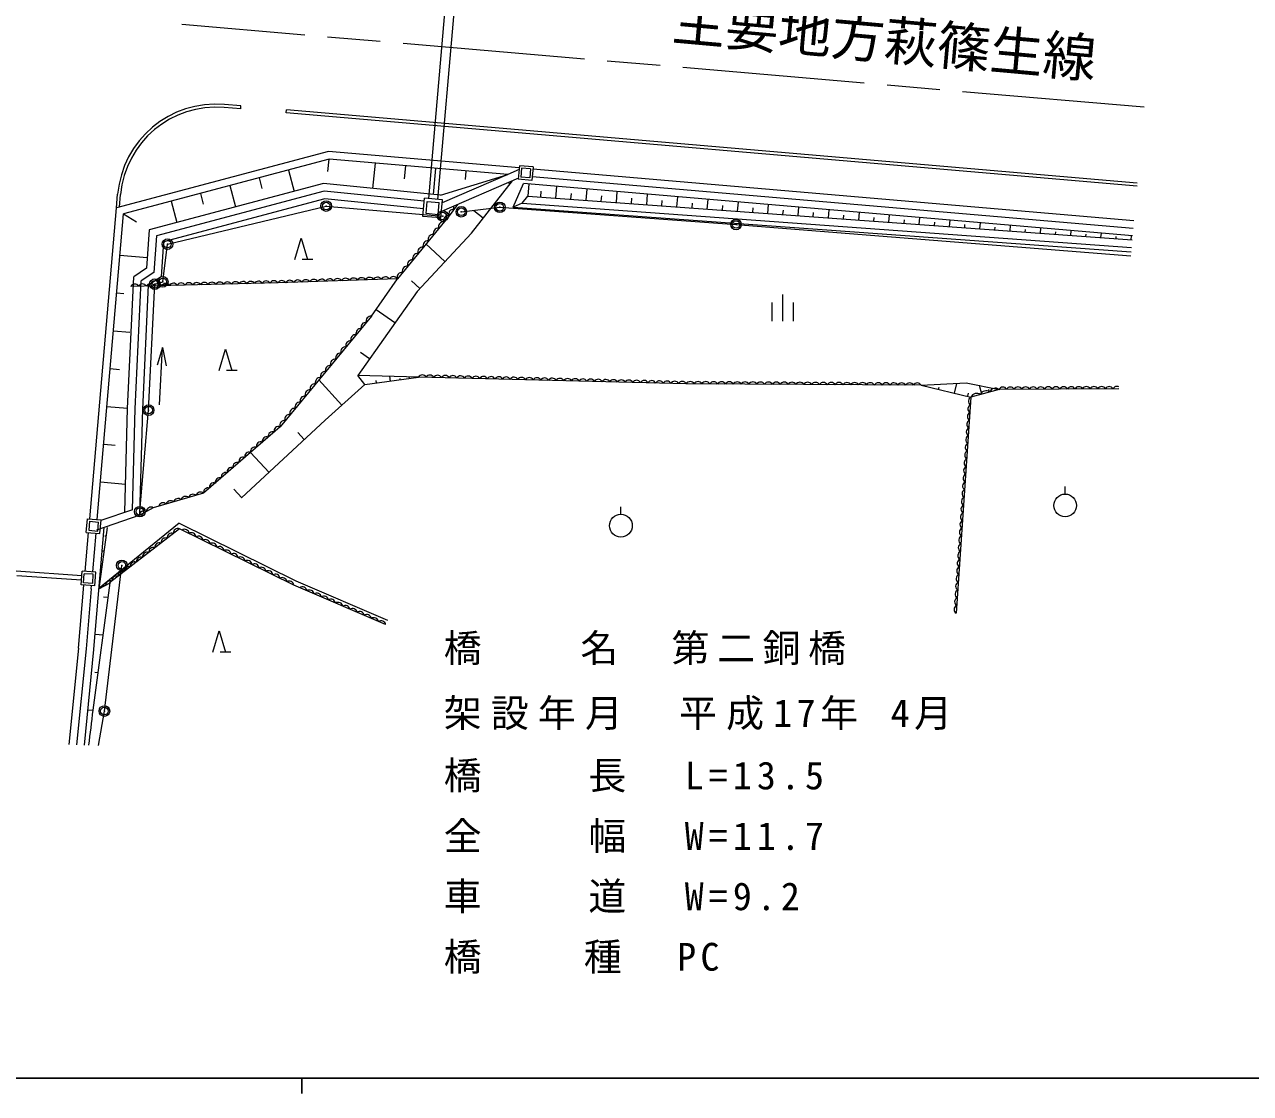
# Model space of a CAD drawing. Units: millimetres, scale not verified. Extents: x 40000 to 680000, y 20000 to 380000.
# Drawn here: x 149734 to 230489, y 204000 to 274425 of the extents above; entities that cross this region are included whole.
import ezdxf
from ezdxf.enums import TextEntityAlignment as Align

# ---------------------------------------------------------------- set-up
doc = ezdxf.new("R2010")
doc.units = ezdxf.units.MM
doc.header["$LTSCALE"] = 1000
doc.header["$PDMODE"] = 32
doc.header["$PDSIZE"] = 500
doc.linetypes.add('CHAIN', pattern=[18.5, 12, -1.5, 3.5, -1.5])
for name, color, linetype, lineweight in [('M-BGD', 7, 'Continuous', 13), ('M-BMK', 2, 'CHAIN', 13), ('M-BMK-ROW', 30, 'Continuous', 13), ('M-STR-HTXT', 7, 'Continuous', 13), ('M-TTL-BAND', 7, 'Continuous', 25)]:
    doc.layers.add(name, color=color, linetype=linetype, lineweight=lineweight)
doc.styles.add('ＭＳ ゴシック', font='')
doc.styles.get('ＭＳ ゴシック').set_extended_font_data('MS Gothic')

msp = doc.modelspace()

# ---------------------------------------------------------------- linework, layer by layer
at = {"layer": 'M-BGD'}
for p, q in [((176371, 262952), (177972, 281561)), ((176969, 262900), (178570, 281509)), ((163975, 268863), (162884, 268957)), ((163992, 269062), (162901, 269156)), ((163975, 268863), (163992, 269062)), ((166964, 268606), (166981, 268805)), ((223016, 263783), (166964, 268606)), ((223034, 263982), (166981, 268805)), ((169755, 266057), (155791, 262347)), ((182322, 264976), (169755, 266057)), ((169800, 265551), (156259, 261954)), ((169718, 264737), (169800, 265551)), ((181563, 264539), (169800, 265551)), ((172685, 263618), (172852, 265289)), ((174760, 264268), (174845, 265117)), ((176665, 263220), (176838, 264946)), ((182335, 265125), (182258, 264228)), ((183232, 265048), (182335, 265125)), ((182472, 264963), (182420, 264365)), ((183069, 264911), (182472, 264963)), ((183069, 264911), (183018, 264314)), ((183232, 265048), (183155, 264151)), ((222809, 261492), (183219, 264898)), ((165186, 264326), (165373, 263621)), ((167119, 264839), (167493, 263430)), ((177140, 263172), (181563, 264539)), ((182264, 264297), (177202, 262109)), ((181563, 264539), (177250, 262675)), ((178775, 264217), (178831, 264774)), ((179172, 260675), (181885, 264134)), ((182313, 264863), (181563, 264539)), ((183155, 264151), (182258, 264228)), ((183018, 264314), (182420, 264365)), ((222764, 260994), (183176, 264400)), ((169426, 263944), (157952, 260895)), ((169467, 263437), (158424, 260503)), ((161320, 263298), (161507, 262594)), ((163253, 263812), (163627, 262403)), ((177140, 263172), (169426, 263944)), ((176055, 262778), (169467, 263437)), ((181713, 263915), (181595, 264008)), ((181930, 262391), (182592, 263949)), ((222719, 260496), (182592, 263949)), ((182955, 263918), (182886, 263124)), ((183734, 263062), (183768, 263453)), ((184732, 262990), (184798, 263759)), ((185729, 262918), (185762, 263295)), ((186727, 262845), (186790, 263588)), ((188722, 262701), (188783, 263416)), ((155791, 262347), (155868, 263238)), ((155997, 262401), (156067, 263220)), ((169508, 262930), (158896, 260111)), ((159387, 262785), (159762, 261376)), ((176012, 262280), (169508, 262930)), ((175969, 261782), (176072, 262977)), ((177267, 262874), (176072, 262977)), ((176185, 261964), (176254, 262761)), ((176254, 262761), (177051, 262692)), ((176982, 261895), (177051, 262692)), ((177165, 261679), (177267, 262874)), ((178259, 262566), (177696, 261830)), ((182514, 262649), (181930, 262391)), ((182514, 262649), (182886, 263124)), ((182514, 262649), (222651, 259741)), ((182886, 263124), (222696, 260239)), ((187725, 262786), (187756, 263144)), ((189719, 262628), (189749, 262979)), ((190716, 262556), (190776, 263245)), ((191714, 262484), (191743, 262821)), ((192711, 262412), (192768, 263073)), ((193709, 262339), (193737, 262663)), ((194706, 262267), (194761, 262902)), ((195704, 262195), (195731, 262505)), ((196701, 262123), (196754, 262730)), ((198696, 261978), (198746, 262559)), ((154026, 241850), (155791, 262347)), ((154524, 241807), (156259, 261954)), ((156259, 261954), (157106, 261424)), ((177696, 261830), (174297, 257679)), ((177165, 261679), (175969, 261782)), ((176982, 261895), (176185, 261964)), ((179953, 261671), (179331, 262159)), ((181930, 262391), (222624, 259442)), ((197699, 262050), (197724, 262347)), ((199694, 261906), (199718, 262189)), ((200691, 261833), (200739, 262387)), ((201689, 261761), (201712, 262031)), ((202686, 261689), (202732, 262216)), ((203684, 261617), (203706, 261873)), ((204681, 261544), (204724, 262044)), ((205679, 261472), (205700, 261715)), ((206676, 261400), (206717, 261873)), ((208671, 261255), (208709, 261702)), ((157952, 260895), (157764, 258363)), ((207674, 261328), (207693, 261557)), ((209669, 261183), (209687, 261399)), ((210666, 261111), (210702, 261530)), ((211663, 261038), (211681, 261241)), ((212661, 260966), (212695, 261359)), ((213658, 260894), (213675, 261083)), ((214656, 260822), (214687, 261187)), ((215653, 260749), (215669, 260925)), ((216651, 260677), (216680, 261016)), ((218646, 260532), (218673, 260844)), ((158424, 260503), (158245, 258083)), ((158896, 260111), (158725, 257802)), ((167538, 258940), (167958, 260340)), ((167958, 260340), (168378, 258940)), ((175592, 256835), (179172, 260675)), ((217648, 260605), (217662, 260767)), ((219643, 260460), (219656, 260609)), ((220641, 260388), (220665, 260673)), ((221638, 260316), (221650, 260451)), ((222636, 260243), (222658, 260501)), ((177428, 258804), (176175, 259972)), ((157815, 259054), (156023, 259209)), ((168728, 258940), (168028, 258940)), ((156522, 249129), (156931, 257807)), ((157764, 258363), (156931, 257807)), ((158245, 258083), (157419, 257531)), ((158725, 257802), (157906, 257256)), ((174297, 257679), (166415, 257397)), ((172587, 255200), (174297, 257679)), ((166415, 257397), (156744, 257170)), ((157021, 249105), (157419, 257531)), ((157521, 249082), (157906, 257256)), ((175592, 256835), (171689, 251300)), ((175776, 257032), (175232, 257539)), ((156270, 256678), (155809, 256718)), ((198985, 254889), (198985, 256114)), ((199685, 254889), (199685, 256639)), ((200385, 254889), (200385, 256114)), ((172587, 255200), (166563, 247922)), ((174130, 254761), (172889, 255636)), ((156662, 254135), (155594, 254227)), ((158825, 253140), (158462, 251972)), ((158624, 249365), (158825, 253140)), ((158825, 253140), (159062, 251940)), ((162554, 251638), (162974, 253038)), ((162974, 253038), (163394, 251638)), ((172462, 252397), (171875, 252811)), ((155986, 251684), (155380, 251736)), ((163744, 251638), (163044, 251638)), ((172140, 250699), (171689, 251300)), ((175683, 251199), (171689, 251300)), ((172140, 250699), (175683, 251199)), ((173837, 250938), (173793, 251247)), ((175093, 251115), (175079, 251215)), ((193323, 250754), (175683, 251199)), ((170632, 249342), (169125, 251017)), ((169545, 248364), (172140, 250699)), ((172923, 250809), (172899, 250978)), ((174488, 251030), (174477, 251107)), ((208805, 250656), (193323, 250754)), ((208805, 250656), (211768, 250810)), ((208805, 250656), (212078, 249878)), ((209946, 250385), (209979, 250523)), ((210997, 250135), (211150, 250778)), ((211768, 250810), (213924, 250388)), ((213924, 250388), (212078, 249878)), ((212800, 250078), (212645, 250639)), ((213292, 250214), (213246, 250383)), ((221809, 250429), (213924, 250388)), ((212078, 249878), (211096, 235639)), ((211860, 249930), (211911, 250144)), ((156522, 249129), (155165, 249246)), ((156331, 242287), (156522, 249129)), ((156836, 242461), (157022, 249115)), ((157326, 242102), (157522, 249101)), ((166563, 247922), (161531, 243543)), ((164037, 243233), (169545, 248364)), ((168165, 247078), (167733, 247542)), ((155701, 246690), (154950, 246755)), ((165846, 244919), (164622, 246233)), ((156382, 244122), (154736, 244264)), ((218282, 243490), (218282, 243990)), ((161531, 243543), (158208, 242588)), ((164050, 243245), (163513, 243822)), ((156836, 242461), (154770, 241747)), ((158208, 242588), (157326, 242110)), ((189016, 242157), (189016, 242657)), ((153800, 240966), (153877, 241863)), ((153877, 241863), (154773, 241786)), ((154013, 241701), (153962, 241103)), ((154013, 241701), (154611, 241649)), ((157326, 242102), (154465, 241113)), ((154560, 241051), (154611, 241649)), ((159913, 241581), (154635, 237259)), ((154696, 240889), (154773, 241786)), ((159913, 241581), (167609, 237775)), ((153728, 238392), (153949, 240954)), ((153800, 240966), (154696, 240889)), ((153962, 241103), (154560, 241051)), ((154227, 238358), (154447, 240911)), ((154290, 233262), (154982, 241291)), ((155178, 241293), (154634, 237250)), ((155101, 240720), (155017, 240727)), ((159943, 241209), (155337, 237635)), ((167475, 237485), (159943, 241209)), ((154967, 239727), (154848, 239738)), ((153506, 238107), (149182, 238406)), ((153464, 237508), (153526, 238406)), ((154424, 238344), (153526, 238406)), ((153624, 237648), (153666, 238246)), ((154264, 238205), (153666, 238246)), ((154362, 237446), (154424, 238344)), ((154834, 238735), (154798, 238738)), ((153485, 237808), (149222, 238103)), ((153294, 233347), (153651, 237495)), ((154362, 237446), (153464, 237508)), ((154223, 237606), (153624, 237648)), ((154131, 237240), (154150, 237461)), ((154223, 237606), (154264, 238205)), ((154248, 229250), (155369, 237653)), ((154634, 237250), (155369, 237653)), ((154700, 237743), (154676, 237745)), ((173522, 234887), (167475, 237485)), ((167609, 237775), (173649, 235181)), ((154131, 237240), (153791, 233290)), ((154941, 236719), (155241, 236693)), ((154391, 234257), (154910, 234212)), ((162132, 233077), (162552, 234477)), ((162552, 234477), (162972, 233077)), ((153293, 233340), (152654, 226986)), ((153791, 233290), (153155, 226968)), ((154288, 233240), (153655, 226950)), ((163322, 233077), (162622, 233077)), ((154359, 231750), (154579, 231731)), ((153890, 229281), (154248, 229250))]:
    msp.add_line(p, q, dxfattribs=at)
for centre in [(218282, 242740), (189016, 241407)]:
    msp.add_circle(centre, 750, dxfattribs=at)
for centre, radius, start, end in [((162344, 262680), 6500, 85.08235, 175.07768), ((162344, 262680), 6300, 85.08235, 175.07768), ((178298, 262362), 306, 161.70734, 202.02685), ((177653, 261518), 315, 82.26478, 199.10994), ((177979, 261944), 306, 83.21313, 202.02685), ((176974, 260687), 315, 82.26478, 199.10994), ((177314, 261103), 315, 82.26478, 199.10994), ((176294, 259857), 315, 82.26478, 199.10994), ((176634, 260272), 315, 82.26478, 199.10994), ((175614, 259027), 315, 82.26478, 199.10994), ((175954, 259442), 315, 82.26478, 199.10994), ((174934, 258197), 315, 82.26478, 199.10994), ((175274, 258612), 315, 82.26478, 199.10994), ((168259, 257308), 305, 32.62886, 151.45812), ((168785, 257326), 305, 32.62886, 151.45812), ((169310, 257345), 305, 32.62886, 151.45812), ((169836, 257364), 305, 32.62886, 151.45812), ((170361, 257383), 305, 32.62886, 151.45812), ((170887, 257401), 305, 32.62886, 151.45812), ((171412, 257420), 305, 32.62886, 151.45812), ((171938, 257439), 305, 32.62886, 151.45812), ((172463, 257458), 305, 32.62886, 151.45812), ((172988, 257476), 305, 32.62886, 151.45812), ((173514, 257495), 305, 32.62886, 151.45812), ((174039, 257514), 305, 32.62886, 151.45812), ((174594, 257782), 315, 82.26478, 199.10994), ((157001, 257035), 291, 30.3337, 152.36461), ((157510, 257047), 291, 30.3337, 152.36461), ((158019, 257059), 291, 30.3337, 152.36461), ((158528, 257071), 291, 30.3337, 152.36461), ((159037, 257082), 291, 30.3337, 152.36461), ((159546, 257094), 291, 30.3337, 152.36461), ((160055, 257106), 291, 30.3337, 152.36461), ((160564, 257118), 291, 30.3337, 152.36461), ((161073, 257130), 291, 30.3337, 152.36461), ((161582, 257142), 291, 30.3337, 152.36461), ((162091, 257154), 291, 30.3337, 152.36461), ((162600, 257166), 291, 30.3337, 152.36461), ((163109, 257178), 291, 30.3337, 152.36461), ((163618, 257190), 291, 30.3337, 152.36461), ((164127, 257202), 291, 30.3337, 152.36461), ((164636, 257214), 291, 30.3337, 152.36461), ((165145, 257226), 291, 30.3337, 152.36461), ((165654, 257238), 291, 30.3337, 152.36461), ((166163, 257250), 291, 30.3337, 152.36461), ((166683, 257251), 305, 32.62886, 151.45812), ((167208, 257270), 305, 32.62886, 151.45812), ((167734, 257289), 305, 32.62886, 151.45812), ((172539, 254899), 305, 80.8814, 199.88268), ((171870, 254090), 305, 80.8814, 199.88268), ((172204, 254495), 305, 80.8814, 199.88268), ((171200, 253282), 305, 80.8814, 199.88268), ((171535, 253686), 305, 80.8814, 199.88268), ((170531, 252473), 305, 80.8814, 199.88268), ((170866, 252877), 305, 80.8814, 199.88268), ((169862, 251664), 305, 80.8814, 199.88268), ((170196, 252069), 305, 80.8814, 199.88268), ((169192, 250856), 305, 80.8814, 199.88268), ((169527, 251260), 305, 80.8814, 199.88268), ((175931, 251056), 287, 27.04686, 150.06615), ((176435, 251043), 287, 27.04686, 150.06615), ((176939, 251030), 287, 27.04686, 150.06615), ((177443, 251017), 287, 27.04686, 150.06615), ((177947, 251005), 287, 27.04686, 150.06615), ((178451, 250992), 287, 27.04686, 150.06615), ((178955, 250979), 287, 27.04686, 150.06615), ((179459, 250967), 287, 27.04686, 150.06615), ((179963, 250954), 287, 27.04686, 150.06615), ((180467, 250941), 287, 27.04686, 150.06615), ((180971, 250929), 287, 27.04686, 150.06615), ((181475, 250916), 287, 27.04686, 150.06615), ((181979, 250903), 287, 27.04686, 150.06615), ((182483, 250890), 287, 27.04686, 150.06615), ((182987, 250878), 287, 27.04686, 150.06615), ((183491, 250865), 287, 27.04686, 150.06615), ((168523, 250047), 305, 80.8814, 199.88268), ((168857, 250451), 305, 80.8814, 199.88268), ((183995, 250852), 287, 27.04686, 150.06615), ((184499, 250840), 287, 27.04686, 150.06615), ((185003, 250827), 287, 27.04686, 150.06615), ((185507, 250814), 287, 27.04686, 150.06615), ((186011, 250802), 287, 27.04686, 150.06615), ((186515, 250789), 287, 27.04686, 150.06615), ((187019, 250776), 287, 27.04686, 150.06615), ((187523, 250763), 287, 27.04686, 150.06615), ((188027, 250751), 287, 27.04686, 150.06615), ((188531, 250738), 287, 27.04686, 150.06615), ((189035, 250725), 287, 27.04686, 150.06615), ((189539, 250713), 287, 27.04686, 150.06615), ((190043, 250700), 287, 27.04686, 150.06615), ((190547, 250687), 287, 27.04686, 150.06615), ((191051, 250675), 287, 27.04686, 150.06615), ((191555, 250662), 287, 27.04686, 150.06615), ((192059, 250649), 287, 27.04686, 150.06615), ((192563, 250636), 287, 27.04686, 150.06615), ((193067, 250624), 287, 27.04686, 150.06615), ((193580, 250606), 297, 29.29871, 149.97628), ((194096, 250602), 297, 29.29871, 149.97628), ((194612, 250599), 297, 29.29871, 149.97628), ((195128, 250596), 297, 29.29871, 149.97628), ((195644, 250593), 297, 29.29871, 149.97628), ((196160, 250589), 297, 29.29871, 149.97628), ((196676, 250586), 297, 29.29871, 149.97628), ((197192, 250583), 297, 29.29871, 149.97628), ((197708, 250579), 297, 29.29871, 149.97628), ((198224, 250576), 297, 29.29871, 149.97628), ((198740, 250573), 297, 29.29871, 149.97628), ((199257, 250570), 297, 29.29871, 149.97628), ((199773, 250566), 297, 29.29871, 149.97628), ((200289, 250563), 297, 29.29871, 149.97628), ((200805, 250560), 297, 29.29871, 149.97628), ((201321, 250557), 297, 29.29871, 149.97628), ((201837, 250553), 297, 29.29871, 149.97628), ((202353, 250550), 297, 29.29871, 149.97628), ((202869, 250547), 297, 29.29871, 149.97628), ((203385, 250544), 297, 29.29871, 149.97628), ((203901, 250540), 297, 29.29871, 149.97628), ((204417, 250537), 297, 29.29871, 149.97628), ((204933, 250534), 297, 29.29871, 149.97628), ((205449, 250531), 297, 29.29871, 149.97628), ((205966, 250527), 297, 29.29871, 149.97628), ((206482, 250524), 297, 29.29871, 149.97628), ((206998, 250521), 297, 29.29871, 149.97628), ((207514, 250517), 297, 29.29871, 149.97628), ((208030, 250514), 297, 29.29871, 149.97628), ((208546, 250511), 297, 29.29871, 149.97628), ((213687, 250048), 415, 55.10068, 155.7817), ((214175, 250256), 284, 28.42549, 152.17253), ((214676, 250258), 284, 28.42549, 152.17253), ((215176, 250261), 284, 28.42549, 152.17253), ((215677, 250264), 284, 28.42549, 152.17253), ((216177, 250266), 284, 28.42549, 152.17253), ((216678, 250269), 284, 28.42549, 152.17253), ((217178, 250271), 284, 28.42549, 152.17253), ((217679, 250274), 284, 28.42549, 152.17253), ((218179, 250277), 284, 28.42549, 152.17253), ((218680, 250279), 284, 28.42549, 152.17253), ((219180, 250282), 284, 28.42549, 152.17253), ((219681, 250284), 284, 28.42549, 152.17253), ((220181, 250287), 284, 28.42549, 152.17253), ((220682, 250290), 284, 28.42549, 152.17253), ((221182, 250292), 284, 28.42549, 152.17253), ((221683, 250295), 284, 61.31351, 152.17253), ((167853, 249238), 305, 80.8814, 199.88268), ((168188, 249643), 305, 80.8814, 199.88268), ((212202, 249614), 292, 115.09972, 237.01101), ((212456, 249708), 415, 55.10068, 155.7817), ((213071, 249878), 415, 55.10068, 155.7817), ((167184, 248430), 305, 80.8814, 199.88268), ((167519, 248834), 305, 80.8814, 199.88268), ((212132, 248597), 292, 115.09972, 237.01101), ((212167, 249106), 292, 115.09972, 237.01101), ((166464, 247644), 294, 70.39964, 191.66052), ((166849, 248025), 305, 80.8814, 199.88268), ((212096, 248089), 292, 115.09972, 237.01101), ((165690, 246971), 294, 70.39964, 191.66052), ((166077, 247308), 294, 70.39964, 191.66052), ((212026, 247072), 292, 115.09972, 237.01101), ((212061, 247580), 292, 115.09972, 237.01101), ((164916, 246297), 294, 70.39964, 191.66052), ((165303, 246634), 294, 70.39964, 191.66052), ((211956, 246054), 292, 115.09972, 237.01101), ((211991, 246563), 292, 115.09972, 237.01101), ((163755, 245287), 294, 70.39964, 191.66052), ((164142, 245624), 294, 70.39964, 191.66052), ((164529, 245960), 294, 70.39964, 191.66052), ((211921, 245546), 292, 115.09972, 237.01101), ((162981, 244613), 294, 70.39964, 191.66052), ((163368, 244950), 294, 70.39964, 191.66052), ((211851, 244529), 292, 115.09972, 237.01101), ((211886, 245037), 292, 115.09972, 237.01101), ((161819, 243603), 294, 70.39964, 191.66052), ((162207, 243940), 294, 70.39964, 191.66052), ((162594, 244276), 294, 70.39964, 191.66052), ((211816, 244020), 292, 115.09972, 237.01101), ((159849, 242897), 300, 47.41548, 164.65551), ((160342, 243039), 300, 47.41548, 164.65551), ((160835, 243180), 300, 47.41548, 164.65551), ((161328, 243322), 300, 47.41548, 164.65551), ((211746, 243003), 292, 115.09972, 237.01101), ((211781, 243512), 292, 115.09972, 237.01101), ((157606, 242084), 300, 59.81895, 157.50559), ((158057, 242328), 300, 59.81895, 177.05899), ((158863, 242614), 300, 47.41548, 164.65551), ((159356, 242755), 300, 47.41548, 164.65551), ((211711, 242495), 292, 115.09972, 237.01101), ((211641, 241478), 292, 115.09972, 237.01101), ((211676, 241986), 292, 115.09972, 237.01101), ((159431, 240614), 300, 69.1823, 186.42234), ((159837, 240928), 300, 69.1823, 186.42234), ((160278, 240869), 300, 5.06797, 122.308), ((160737, 240642), 300, 5.06797, 122.308), ((161197, 240414), 300, 5.06797, 122.308), ((211570, 240460), 292, 115.09972, 237.01101), ((211606, 240969), 292, 115.09972, 237.01101), ((158215, 239670), 300, 69.1823, 186.42234), ((158621, 239985), 300, 69.1823, 186.42234), ((159026, 240299), 300, 69.1823, 186.42234), ((161657, 240187), 300, 5.06797, 122.308), ((162117, 239960), 300, 5.06797, 122.308), ((162577, 239732), 300, 5.06797, 122.308), ((211535, 239952), 292, 115.09972, 237.01101), ((157405, 239041), 300, 69.1823, 186.42234), ((157810, 239356), 300, 69.1823, 186.42234), ((163037, 239505), 300, 5.06797, 122.308), ((163497, 239277), 300, 5.06797, 122.308), ((163956, 239050), 300, 5.06797, 122.308), ((164416, 238823), 300, 5.06797, 122.308), ((211465, 238935), 292, 115.09972, 237.01101), ((211500, 239443), 292, 115.09972, 237.01101), ((156188, 238098), 300, 69.1823, 186.42234), ((156594, 238413), 300, 69.1823, 186.42234), ((156999, 238727), 300, 69.1823, 186.42234), ((164876, 238595), 300, 5.06797, 122.308), ((165336, 238368), 300, 5.06797, 122.308), ((165796, 238140), 300, 5.06797, 122.308), ((211430, 238426), 292, 115.09972, 237.01101), ((154972, 237155), 300, 84.90523, 151.56145), ((155378, 237469), 300, 69.1823, 174.74891), ((155783, 237784), 300, 69.1823, 186.42234), ((166256, 237913), 300, 5.06797, 122.308), ((166715, 237686), 300, 5.06797, 122.308), ((167175, 237458), 300, 5.06797, 122.308), ((211360, 237409), 292, 115.09972, 237.01101), ((211395, 237918), 292, 115.09972, 237.01101), ((168040, 237072), 300, 8.1328, 125.37283), ((168511, 236869), 300, 8.1328, 125.37283), ((168983, 236667), 300, 8.1328, 125.37283), ((169454, 236464), 300, 8.1328, 125.37283), ((211290, 236392), 292, 115.09972, 237.01101), ((211325, 236901), 292, 115.09972, 237.01101), ((169925, 236262), 300, 8.1328, 125.37283), ((170397, 236059), 300, 8.1328, 125.37283), ((170868, 235857), 300, 8.1328, 125.37283), ((171339, 235654), 300, 8.1328, 125.37283), ((211255, 235884), 292, 115.09972, 237.01101), ((171811, 235452), 300, 8.1328, 125.37283), ((172282, 235249), 300, 8.1328, 125.37283), ((172754, 235047), 300, 8.1328, 125.37283), ((173225, 234844), 300, 8.1328, 125.37283), ((103891, 234198), 50599, 351.75045, 354.38819)]:
    msp.add_arc(centre, radius, start, end, dxfattribs=at)
at = {"layer": 'M-BMK'}
msp.add_line((223485, 268972), (160095, 274425), dxfattribs=at)
at = {"layer": 'M-BMK-ROW'}
for p, q in [((159152, 259954), (169605, 262467)), ((169605, 262467), (177286, 261807)), ((178507, 262090), (181040, 262381)), ((181040, 262381), (196601, 261250)), ((196601, 261250), (222601, 259188)), ((158838, 257471), (159152, 259954)), ((157908, 249020), (158322, 257315)), ((158322, 257315), (158838, 257471)), ((157332, 242332), (157908, 249020)), ((154997, 229197), (156146, 238791)), ((154598, 226915), (154997, 229197))]:
    msp.add_line(p, q, dxfattribs=at)
for centre in [(169605, 262467), (181040, 262381), (177286, 261807), (178507, 262090), (196601, 261250), (159152, 259954), (158322, 257315), (158838, 257471), (157908, 249020), (157332, 242332), (156146, 238791), (154997, 229197)]:
    msp.add_circle(centre, 350, dxfattribs=at)
for p in [(169605, 262467), (181040, 262381), (177286, 261807), (178507, 262090), (196601, 261250), (159152, 259954), (158838, 257471), (158322, 257315), (157908, 249020), (157332, 242332), (156146, 238791), (154997, 229197)]:
    msp.add_point(p, dxfattribs=at)
at = {"layer": 'M-TTL-BAND'}
for p, q in [((40000, 205000), (579000, 205000)), ((168000, 205000), (168000, 204000))]:
    msp.add_line(p, q, dxfattribs=at)

# ---------------------------------------------------------------- texts
at = {"layer": 'M-BGD', "style": 'ＭＳ ゴシック'}
msp.add_text('主要地方萩篠生線', height=2566, rotation=354.829, dxfattribs=at).set_placement((192259, 272645), align=Align.BOTTOM_LEFT)
at = {"layer": 'M-STR-HTXT', "char_height": 1833, "attachment_point": 7, "style": 'ＭＳ ゴシック'}
for s, insert in [('\\T1.2;橋\u3000\u3000名\u3000第二銅橋', (177348, 232223)), ('\\T1.24;架設年月\u3000平成17年\\~4月', (177348, 227927)), ('\\T1.27;橋\u3000\u3000長\u3000L=13.5', (177348, 223829)), ('\\T1.27;全\u3000\u3000幅\u3000W=11.7', (177348, 219849)), ('\\T1.27;車\u3000\u3000道\u3000W=9.2', (177348, 215869)), ('\\T1.23;橋\u3000\u3000種\u3000PC', (177348, 211889))]:
    msp.add_mtext(s, dxfattribs=dict(at, insert=insert))

doc.saveas('drawing.dxf')
